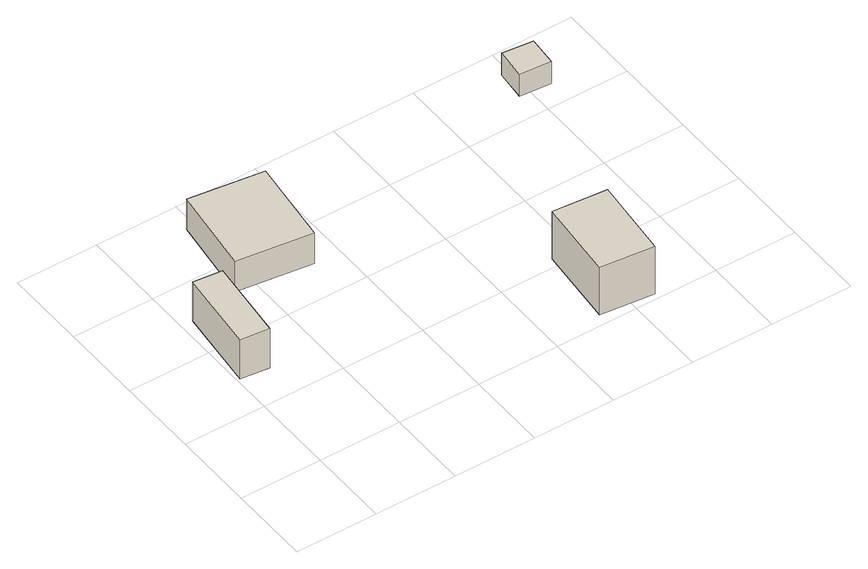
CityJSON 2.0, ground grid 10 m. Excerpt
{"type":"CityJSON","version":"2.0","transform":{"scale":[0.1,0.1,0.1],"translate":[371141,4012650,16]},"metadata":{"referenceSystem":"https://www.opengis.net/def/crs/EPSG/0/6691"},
"CityObjects":{
"building1":{"type":"Building","attributes":{"枝番":1,"利根川水系渡良瀬川洪水浸水想定区域（計画規模）.規模":"L1","利根川水系渡良瀬川洪水浸水想定区域（計画規模）.浸水ランク":"2","利根川水系渡良瀬川洪水浸水想定区域（計画規模）.浸水深":1.01,"利根川水系渡良瀬川洪水浸水想定区域（計画規模）.継続時間":6.7,"利根川水系渡良瀬川洪水浸水想定区域（想定最大規模）.規模":"L2","利根川水系渡良瀬川洪水浸水想定区域（想定最大規模）.浸水ランク":"2","利根川水系渡良瀬川洪水浸水想定区域（想定最大規模）.浸水深":1.9,"利根川水系渡良瀬川洪水浸水想定区域（想定最大規模）.継続時間":34.1,"利根川水系矢場川洪水浸水想定区域（想定最大規模）.規模":"L2","利根川水系矢場川洪水浸水想定区域（想定最大規模）.浸水ランク":"2","利根川水系矢場川洪水浸水想定区域（想定最大規模）.浸水深":0.5,"利根川水系矢場川洪水浸水想定区域（想定最大規模）.継続時間":2.4,"利根川水系多々良川洪水浸水想定区域（想定最大規模）.規模":"L2","利根川水系多々良川洪水浸水想定区域（想定最大規模）.浸水ランク":"1","利根川水系多々良川洪水浸水想定区域（想定最大規模）.浸水深":0.24,"利根川水系利根川洪水浸水想定区域（計画規模）.規模":"L1","利根川水系利根川洪水浸水想定区域（計画規模）.浸水ランク":"2","利根川水系利根川洪水浸水想定区域（計画規模）.浸水深":2,"利根川水系利根川洪水浸水想定区域（想定最大規模）.規模":"L2","利根川水系利根川洪水浸水想定区域（想定最大規模）.浸水ランク":"3","利根川水系利根川洪水浸水想定区域（想定最大規模）.浸水深":4.23,"measuredHeight":6.5,"BuildingDetails.prefecture":"10","BuildingDetails.city":"10207"},"geometry":[{"type":"Solid","lod":"1","boundaries":[[[[0,1,2,3]],[[2,4,5,3]],[[1,6,4,2]],[[0,7,6,1]],[[3,5,7,0]],[[4,6,7,5]]]]}]},
"building2":{"type":"Building","attributes":{"枝番":1,"利根川水系渡良瀬川洪水浸水想定区域（計画規模）.規模":"L1","利根川水系渡良瀬川洪水浸水想定区域（計画規模）.浸水ランク":"2","利根川水系渡良瀬川洪水浸水想定区域（計画規模）.浸水深":1.11,"利根川水系渡良瀬川洪水浸水想定区域（計画規模）.継続時間":31.2,"利根川水系渡良瀬川洪水浸水想定区域（想定最大規模）.規模":"L2","利根川水系渡良瀬川洪水浸水想定区域（想定最大規模）.浸水ランク":"2","利根川水系渡良瀬川洪水浸水想定区域（想定最大規模）.浸水深":2,"利根川水系渡良瀬川洪水浸水想定区域（想定最大規模）.継続時間":115.5,"利根川水系矢場川洪水浸水想定区域（想定最大規模）.規模":"L2","利根川水系矢場川洪水浸水想定区域（想定最大規模）.浸水ランク":"2","利根川水系矢場川洪水浸水想定区域（想定最大規模）.浸水深":0.6,"利根川水系矢場川洪水浸水想定区域（想定最大規模）.継続時間":24.3,"利根川水系多々良川洪水浸水想定区域（想定最大規模）.規模":"L2","利根川水系多々良川洪水浸水想定区域（想定最大規模）.浸水ランク":"1","利根川水系多々良川洪水浸水想定区域（想定最大規模）.浸水深":0.34,"利根川水系多々良川洪水浸水想定区域（想定最大規模）.継続時間":16.3,"利根川水系利根川洪水浸水想定区域（計画規模）.規模":"L1","利根川水系利根川洪水浸水想定区域（計画規模）.浸水ランク":"2","利根川水系利根川洪水浸水想定区域（計画規模）.浸水深":2.1,"利根川水系利根川洪水浸水想定区域（想定最大規模）.規模":"L2","利根川水系利根川洪水浸水想定区域（想定最大規模）.浸水ランク":"3","利根川水系利根川洪水浸水想定区域（想定最大規模）.浸水深":4.33,"measuredHeight":12.6,"BuildingDetails.prefecture":"10","BuildingDetails.city":"10207"},"geometry":[{"type":"Solid","lod":"1","boundaries":[[[[8,9,10,11]],[[10,12,13,11]],[[9,14,12,10]],[[8,15,14,9]],[[11,13,15,8]],[[12,14,15,13]]]]}]},
"building3":{"type":"Building","attributes":{"枝番":1,"利根川水系渡良瀬川洪水浸水想定区域（計画規模）.規模":"L1","利根川水系渡良瀬川洪水浸水想定区域（計画規模）.浸水ランク":"2","利根川水系渡良瀬川洪水浸水想定区域（計画規模）.浸水深":1,"利根川水系渡良瀬川洪水浸水想定区域（計画規模）.継続時間":6.8,"利根川水系渡良瀬川洪水浸水想定区域（想定最大規模）.規模":"L2","利根川水系渡良瀬川洪水浸水想定区域（想定最大規模）.浸水ランク":"2","利根川水系渡良瀬川洪水浸水想定区域（想定最大規模）.浸水深":1.89,"利根川水系渡良瀬川洪水浸水想定区域（想定最大規模）.継続時間":34.7,"利根川水系矢場川洪水浸水想定区域（想定最大規模）.規模":"L2","利根川水系矢場川洪水浸水想定区域（想定最大規模）.浸水ランク":"2","利根川水系矢場川洪水浸水想定区域（想定最大規模）.浸水深":0.5,"利根川水系矢場川洪水浸水想定区域（想定最大規模）.継続時間":2.7,"利根川水系多々良川洪水浸水想定区域（想定最大規模）.規模":"L2","利根川水系多々良川洪水浸水想定区域（想定最大規模）.浸水ランク":"1","利根川水系多々良川洪水浸水想定区域（想定最大規模）.浸水深":0.24,"利根川水系利根川洪水浸水想定区域（計画規模）.規模":"L1","利根川水系利根川洪水浸水想定区域（計画規模）.浸水ランク":"2","利根川水系利根川洪水浸水想定区域（計画規模）.浸水深":2,"利根川水系利根川洪水浸水想定区域（想定最大規模）.規模":"L2","利根川水系利根川洪水浸水想定区域（想定最大規模）.浸水ランク":"3","利根川水系利根川洪水浸水想定区域（想定最大規模）.浸水深":4.23,"measuredHeight":6.8,"BuildingDetails.prefecture":"10","BuildingDetails.city":"10207"},"geometry":[{"type":"Solid","lod":"1","boundaries":[[[[16,17,18,19]],[[18,20,21,19]],[[17,22,20,18]],[[16,23,22,17]],[[19,21,23,16]],[[20,22,23,21]]]]}]},
"building4":{"type":"Building","attributes":{"枝番":1,"利根川水系渡良瀬川洪水浸水想定区域（計画規模）.規模":"L1","利根川水系渡良瀬川洪水浸水想定区域（計画規模）.浸水ランク":"2","利根川水系渡良瀬川洪水浸水想定区域（計画規模）.浸水深":1.18,"利根川水系渡良瀬川洪水浸水想定区域（計画規模）.継続時間":58,"利根川水系渡良瀬川洪水浸水想定区域（想定最大規模）.規模":"L2","利根川水系渡良瀬川洪水浸水想定区域（想定最大規模）.浸水ランク":"2","利根川水系渡良瀬川洪水浸水想定区域（想定最大規模）.浸水深":2.04,"利根川水系渡良瀬川洪水浸水想定区域（想定最大規模）.継続時間":162.2,"利根川水系矢場川洪水浸水想定区域（想定最大規模）.規模":"L2","利根川水系矢場川洪水浸水想定区域（想定最大規模）.浸水ランク":"2","利根川水系矢場川洪水浸水想定区域（想定最大規模）.浸水深":0.7,"利根川水系矢場川洪水浸水想定区域（想定最大規模）.継続時間":39.5,"利根川水系多々良川洪水浸水想定区域（想定最大規模）.規模":"L2","利根川水系多々良川洪水浸水想定区域（想定最大規模）.浸水ランク":"1","利根川水系多々良川洪水浸水想定区域（想定最大規模）.浸水深":0.44,"利根川水系多々良川洪水浸水想定区域（想定最大規模）.継続時間":27.9,"利根川水系利根川洪水浸水想定区域（計画規模）.規模":"L1","利根川水系利根川洪水浸水想定区域（計画規模）.浸水ランク":"2","利根川水系利根川洪水浸水想定区域（計画規模）.浸水深":2.2,"利根川水系利根川洪水浸水想定区域（想定最大規模）.規模":"L2","利根川水系利根川洪水浸水想定区域（想定最大規模）.浸水ランク":"3","利根川水系利根川洪水浸水想定区域（想定最大規模）.浸水深":4.43,"usage":"451","measuredHeight":3.3,"BuildingDetails.prefecture":"10","BuildingDetails.city":"10207","BuildingDetails.surveyYear":2016},"geometry":[{"type":"Solid","lod":"1","boundaries":[[[[24,25,26,27]],[[26,28,29,27]],[[25,30,28,26]],[[24,31,30,25]],[[27,29,31,24]],[[28,30,31,29]]]]}]}
},
"vertices":[
[3,148,10],[14,248,10],[49,244,10],[38,144,10],[49,244,65],[38,144,65],[14,248,65],[3,148,65],
[75,259,10],[89,365,10],[180,353,10],[167,247,10],[180,353,53],[167,247,53],[89,365,53],[75,259,53],
[363,14,9],[372,112,9],[438,106,9],[428,7,9],[438,106,76],[428,7,76],[372,112,76],[363,14,76],
[487,333,9],[490,370,9],[528,366,9],[525,330,9],[528,366,40],[525,330,40],[490,370,40],[487,333,40]
]}
